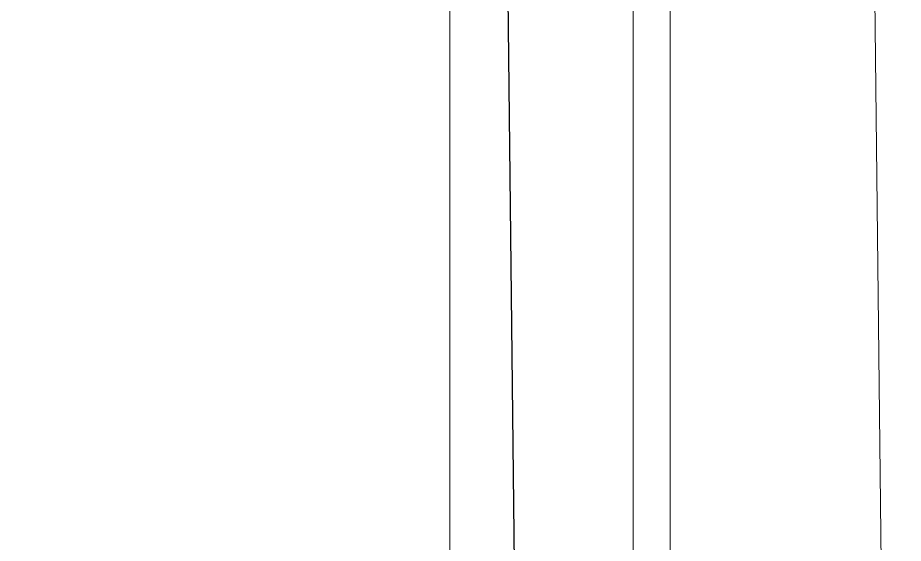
# Model space of a CAD drawing. Header units: millimetres. Extents: x -10051 to 73829, y -4843 to 44223.
# Drawn here: x 41916.76 to 41965.04, y 6371.21 to 6399.86 of the extents above; entities that cross this region are included whole.
import ezdxf

# ---------------------------------------------------------------- set-up
doc = ezdxf.new("R2010")
doc.units = ezdxf.units.MM
for name, color, linetype, lineweight in [('Стены несущие', 7, 'Continuous', 30), ('Стены отделка', 7, 'Continuous', 30), ('Стены штриховка', 7, 'Continuous', 9)]:
    doc.layers.add(name, color=color, linetype=linetype, lineweight=lineweight)

msp = doc.modelspace()

# ---------------------------------------------------------------- linework, layer by layer
at = {"layer": 'Стены несущие'}
msp.add_line((41916.756, 8817.913), (41993.383, 1888.232), dxfattribs=at)
at = {"layer": 'Стены отделка', "lineweight": 9}
for p, q in [((41978.435, 5048.838), (41936.084, 8878.813)), ((41940.317, 5036.838), (41940.317, 8502.057)), ((41952.317, 8465.057), (41952.317, 5036.838))]:
    msp.add_line(p, q, dxfattribs=at)
at = {"layer": 'Стены штриховка'}
msp.add_line((41950.317, 8502.057), (41950.317, 5036.838), dxfattribs=at)

doc.saveas('drawing.dxf')
